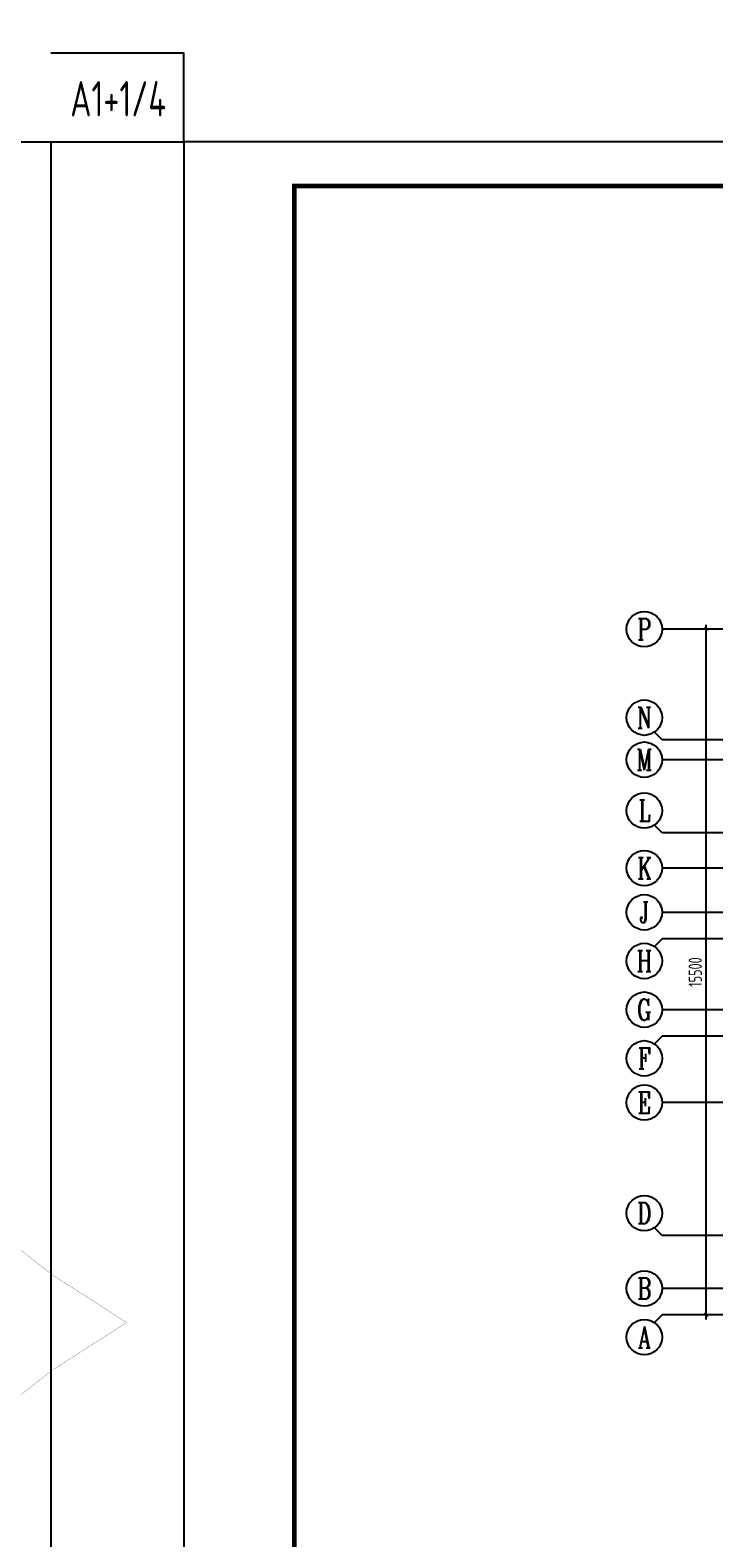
# Model space of a CAD drawing. Extents: x -1058961 to 23600, y -449123 to 2751847.
# Drawn here: x -550172 to -534723, y 15528 to 49602 of the extents above; entities that cross this region are included whole.
import ezdxf
from ezdxf.enums import TextEntityAlignment as Align

# ---------------------------------------------------------------- set-up
doc = ezdxf.new("R2010")
doc.units = 0
doc.header["$LTSCALE"] = 1000
doc.linetypes.add('DOTE', pattern=[2.42, 2, -0.2, 0.02, -0.2])
doc.layers.get('0').update_dxf_attribs({"linetype": 'CONTINUOUS'})
doc.layers.get('DEFPOINTS').update_dxf_attribs({"linetype": 'CONTINUOUS'})
for name, color, linetype in [('-TK', 7, 'CONTINUOUS'), ('A-AXIS', 1, 'CONTINUOUS'), ('A-DOTE', 10, 'DOTE'), ('AXIS_NUM', 7, 'CONTINUOUS'), ('C-SHET-TTLB', 11, 'CONTINUOUS'), ('S-0-MODIFY', 201, 'CONTINUOUS'), ('S-Y一般标注', 3, 'CONTINUOUS')]:
    doc.layers.add(name, color=color, linetype=linetype)
doc.layers.add('审图修改', color=2, linetype='CONTINUOUS', plot=False)
doc.styles.add('TSSD_Axis', font='complex.shx', dxfattribs={"width": 0.7, "bigfont": 'hztxt.shx'})
doc.styles.add('TSSD_DIMENSION', font='Tssdeng.shx', dxfattribs={"width": 0.7, "bigfont": 'tssdchn.shx'})
doc.styles.add('TSSD_REIN', font='tssdeng.shx', dxfattribs={"width": 0.7, "height": 300, "bigfont": 'tssdchn.shx'})
doc.dimstyles.new('TSSD_100_100', dxfattribs={"dimtxt": 300, "dimasz": 100, "dimexe": 100, "dimexo": 250, "dimgap": 100, "dimtad": 1, "dimdec": 0, "dimzin": 0, "dimdsep": 46, "dimtxsty": 'TSSD_DIMENSION', "dimblk": 'ARCHTICK', "dimcen": 0, "dimdle": 100, "dimclrt": 7, "dimadec": 0, "dimazin": 0, "dimtfac": 1, "dimtdec": 0, "dimtix": 1, "dimtmove": 2, "dimatfit": 3, "dimldrblk": 'ARCHTICK', "dimfxl": 0, "dimtolj": 1, "dimtzin": 0, "dimarcsym": 0})

# ---------------------------------------------------------------- blocks, each defined once
blk = doc.blocks.new('ts_axno')
at = {"color": 0, "linetype": 'ByBlock', "lineweight": -2}
blk.add_circle((0, 0), 0.5, dxfattribs=at)
at = {"color": 0, "linetype": 'ByBlock', "lineweight": -2, "style": 'TSSD_Axis', "width": 0.7}
blk.add_attdef('A', text='', height=0.6, dxfattribs=at).set_placement((0, 0), align=Align.MIDDLE_CENTER)
blk = doc.blocks.new('_ArchTick')
at = {"color": 0, "linetype": 'ByBlock', "const_width": 0.15}
blk.add_lwpolyline([(-0.5, -0.5), (0.5, 0.5)], dxfattribs=at)
blk = doc.blocks.new('*D3154')
at = {"layer": 'DEFPOINTS', "color": 0}
for p in [(1800, 20100), (3600, 20100), (3600, 4600)]:
    blk.add_point(p, dxfattribs=at)
at = {"layer": 'S-Y一般标注', "color": 0, "lineweight": -2}
for p, q in [((1800, 4500), (1800, 20200)), ((3350, 20100), (1700, 20100)), ((3350, 4600), (1700, 4600))]:
    blk.add_line(p, q, dxfattribs=at)
at = {"layer": 'S-Y一般标注', "color": 0, "lineweight": -2, "xscale": 100, "yscale": 100, "zscale": 100}
for p, rotation in [((1800, 20100), 90), ((1800, 4600), 270)]:
    blk.add_blockref('_ArchTick', p, dxfattribs=dict(at, rotation=rotation))
at = {"layer": 'S-Y一般标注', "color": 7, "insert": (1550, 12350), "char_height": 300, "attachment_point": 5, "rotation": 90, "style": 'TSSD_DIMENSION'}
blk.add_mtext('\\A1;15500', dxfattribs=at)
blk = doc.blocks.new('A1')
blk.add_lwpolyline([(0, 59400), (0, 0), (84100, 0), (84100, 59400)], close=True)
at = {"const_width": 100}
blk.add_lwpolyline([(2500, 58400), (2500, 1000), (83100, 1000), (83100, 58400)], close=True, dxfattribs=at)
blk = doc.blocks.new('20210726.16350016')
at = {"layer": 'A-AXIS'}
for p, q in [((3600, 20100), (800, 20100)), ((800, 17600), (628.4, 17771.7)), ((3600, 17600), (800, 17600)), ((3600, 17150), (800, 17150)), ((800, 15500), (628.4, 15671.7)), ((3600, 15500), (800, 15500)), ((3600, 14700), (800, 14700)), ((3600, 13700), (800, 13700)), ((800, 13100.3), (628.4, 12928.7)), ((3600, 13100.3), (800, 13100.3)), ((3600, 11500), (800, 11500)), ((800, 10900), (628.4, 10728.4)), ((3600, 10900), (800, 10900)), ((3600, 9400), (800, 9400)), ((800, 6400), (628.4, 6571.7)), ((3600, 6400), (800, 6400)), ((3600, 5200), (800, 5200)), ((800, 4600), (628.4, 4428.4)), ((3600, 4600), (800, 4600))]:
    blk.add_line(p, q, dxfattribs=at)
ref = blk.add_blockref('ts_axno', (400, 20100), dxfattribs=dict(at, xscale=800, yscale=800, zscale=800))
ref.add_attrib('G', 'P', dxfattribs={"layer": 'AXIS_NUM', "height": 480, "style": 'TSSD_Axis', "width": 0.7}).set_placement((400, 20100), align=Align.MIDDLE_CENTER)
ref = blk.add_blockref('ts_axno', (400, 18100), dxfattribs=dict(at, xscale=800, yscale=800, zscale=800))
ref.add_attrib('G', 'N', dxfattribs={"layer": 'AXIS_NUM', "height": 480, "style": 'TSSD_Axis', "width": 0.7}).set_placement((400, 18100), align=Align.MIDDLE_CENTER)
ref = blk.add_blockref('ts_axno', (400, 17150), dxfattribs=dict(at, xscale=800, yscale=800, zscale=800))
ref.add_attrib('G', 'M', dxfattribs={"layer": 'AXIS_NUM', "height": 480, "style": 'TSSD_Axis', "width": 0.7}).set_placement((400, 17150), align=Align.MIDDLE_CENTER)
ref = blk.add_blockref('ts_axno', (400, 16000), dxfattribs=dict(at, xscale=800, yscale=800, zscale=800))
ref.add_attrib('G', 'L', dxfattribs={"layer": 'AXIS_NUM', "height": 480, "style": 'TSSD_Axis', "width": 0.7}).set_placement((400, 16000), align=Align.MIDDLE_CENTER)
ref = blk.add_blockref('ts_axno', (400, 14700), dxfattribs=dict(at, xscale=800, yscale=800, zscale=800))
ref.add_attrib('G', 'K', dxfattribs={"layer": 'AXIS_NUM', "height": 480, "style": 'TSSD_Axis', "width": 0.7}).set_placement((400, 14700), align=Align.MIDDLE_CENTER)
ref = blk.add_blockref('ts_axno', (400, 13700), dxfattribs=dict(at, xscale=800, yscale=800, zscale=800))
ref.add_attrib('G', 'J', dxfattribs={"layer": 'AXIS_NUM', "height": 480, "style": 'TSSD_Axis', "width": 0.7}).set_placement((400, 13700), align=Align.MIDDLE_CENTER)
ref = blk.add_blockref('ts_axno', (400, 12600.3), dxfattribs=dict(at, xscale=800, yscale=800, zscale=800))
ref.add_attrib('C', 'H', dxfattribs={"layer": 'AXIS_NUM', "height": 480, "style": 'TSSD_Axis', "width": 0.7}).set_placement((400, 12600.3), align=Align.MIDDLE_CENTER)
ref = blk.add_blockref('ts_axno', (400, 11500), dxfattribs=dict(at, xscale=800, yscale=800, zscale=800))
ref.add_attrib('D', 'G', dxfattribs={"layer": 'AXIS_NUM', "height": 480, "style": 'TSSD_Axis', "width": 0.7}).set_placement((400, 11500), align=Align.MIDDLE_CENTER)
ref = blk.add_blockref('ts_axno', (400, 10400), dxfattribs=dict(at, xscale=800, yscale=800, zscale=800))
ref.add_attrib('C', 'F', dxfattribs={"layer": 'AXIS_NUM', "height": 480, "style": 'TSSD_Axis', "width": 0.7}).set_placement((400, 10400), align=Align.MIDDLE_CENTER)
ref = blk.add_blockref('ts_axno', (400, 9400), dxfattribs=dict(at, xscale=800, yscale=800, zscale=800))
ref.add_attrib('B', 'E', dxfattribs={"layer": 'AXIS_NUM', "height": 480, "style": 'TSSD_Axis', "width": 0.7}).set_placement((400, 9400), align=Align.MIDDLE_CENTER)
ref = blk.add_blockref('ts_axno', (400, 6900), dxfattribs=dict(at, xscale=800, yscale=800, zscale=800, rotation=180))
ref.add_attrib('C', 'D', dxfattribs={"layer": 'AXIS_NUM', "height": 480, "style": 'TSSD_Axis', "width": 0.7}).set_placement((400, 6900), align=Align.MIDDLE_CENTER)
ref = blk.add_blockref('ts_axno', (400, 5200), dxfattribs=dict(at, xscale=800, yscale=800, zscale=800))
ref.add_attrib('A', 'B', dxfattribs={"layer": 'AXIS_NUM', "height": 480, "style": 'TSSD_Axis', "width": 0.7}).set_placement((400, 5200), align=Align.MIDDLE_CENTER)
ref = blk.add_blockref('ts_axno', (400, 4100), dxfattribs=dict(at, xscale=800, yscale=800, zscale=800))
ref.add_attrib('F', 'A', dxfattribs={"layer": 'AXIS_NUM', "height": 480, "style": 'TSSD_Axis', "width": 0.7}).set_placement((400, 4100), align=Align.MIDDLE_CENTER)
at = {"layer": 'S-Y一般标注'}
dim = blk.add_linear_dim(base=(1800, 20100), p1=(3600, 4600), p2=(3600, 20100), angle=90, dimstyle='TSSD_100_100', dxfattribs=at)
dim.commit()
dim.dimension.update_dxf_attribs({"geometry": '*D3154', "text_midpoint": (1550, 12350)})

msp = doc.modelspace()

# ---------------------------------------------------------------- linework, layer by layer
at = {"layer": 'C-SHET-TTLB'}
msp.add_lwpolyline([(-549702.31, 47080.13), (-549702.31, -12319.87), (-654802.31, -12319.87), (-654802.31, 47080.13)], close=True, dxfattribs=at)
at = {"layer": 'S-0-MODIFY'}
msp.add_lwpolyline([(-549702.31, 47080.13), (-546702.31, 47080.13), (-546702.31, 49080.13), (-549702.31, 49080.13)], dxfattribs=at)
at = {"layer": '审图修改', "const_width": 5}
msp.add_lwpolyline([(-437864.62, -309992.02, -0.57735027), (-474574.27, -309992.02, -0.57735027), (-511283.92, -309992.02, -0.57735027), (-547993.57, -309992.02, -0.57735027), (-547993.57, -273282.37, -0.57735027), (-547993.57, -236572.72, -0.57735027), (-547993.57, -199863.07, -0.57735027), (-547993.57, -163153.42, -0.57735027), (-547993.57, -126443.77, -0.57735027), (-547993.57, -89734.12, -0.57735027), (-547993.57, -53024.47, -0.57735027), (-547993.57, -16314.83, -0.57735027), (-547993.57, 20394.82, -0.57735027), (-547993.57, 57104.47, -0.57735027), (-547993.57, 57104.47, -0.57735027)], format="xyb", dxfattribs=at)

# ---------------------------------------------------------------- block references
at = {"layer": '-TK'}
msp.add_blockref('A1', (-546702.31, -12319.87), dxfattribs=at)
at = {"layer": 'A-DOTE'}
msp.add_blockref('20210726.16350016', (-536693.83, 15964.46), dxfattribs=at)

# ---------------------------------------------------------------- texts
at = {"layer": 'S-0-MODIFY', "style": 'TSSD_REIN', "width": 0.7}
msp.add_text('A1+1/4', height=800, dxfattribs=at).set_placement((-547101.42, 47651.58), align=Align.RIGHT)

doc.saveas('drawing.dxf')
